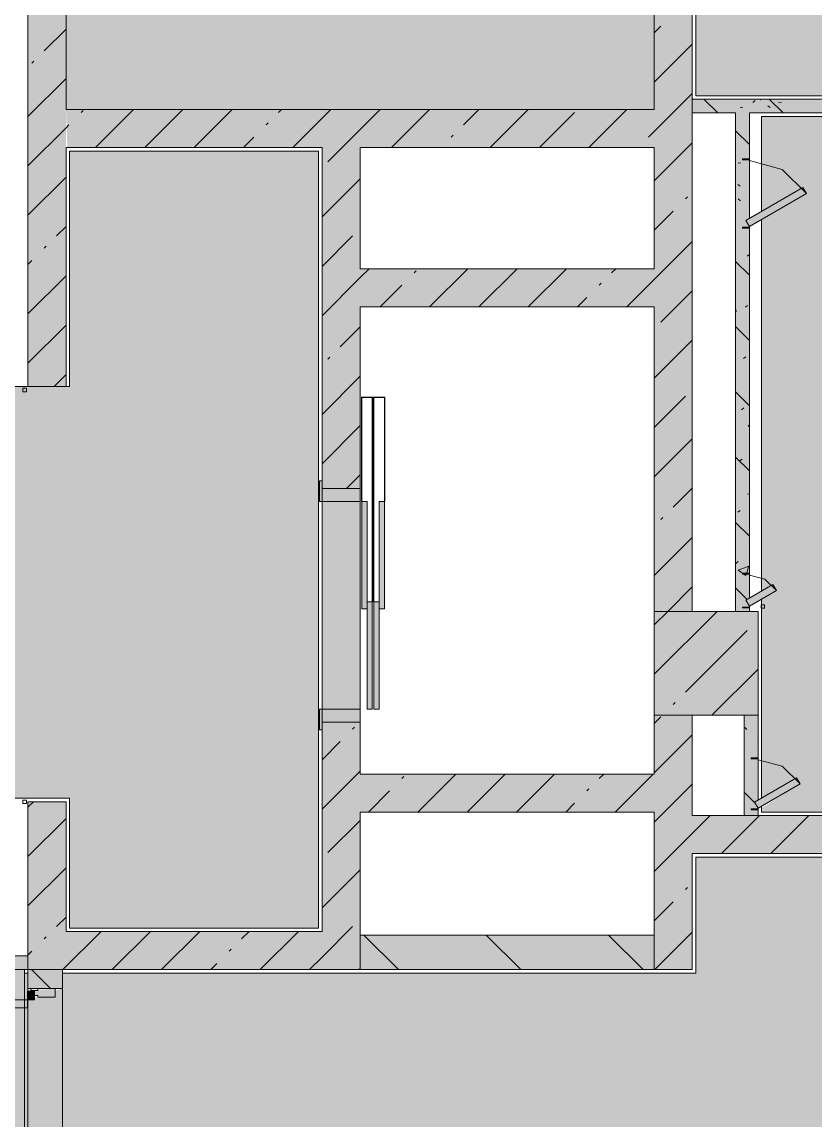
# Model space of a CAD drawing. Header units: millimetres. Extents: x -3817 to 677485, y -22715 to 103890.
# Drawn here: x -845.64 to -809.55, y -19530.17 to -19480.21 of the extents above; entities that cross this region are included whole.
import ezdxf

# ---------------------------------------------------------------- set-up
doc = ezdxf.new("R2010")
doc.units = ezdxf.units.MM
doc.layers.add('PDF _Геометрия', color=7, linetype='Continuous', true_color=0x1d1d1d)
doc.layers.add('PDF _Сплошная заливка', color=7, linetype='Continuous', true_color=0xffffff)

msp = doc.modelspace()

# ---------------------------------------------------------------- hatches: boundary and pattern name
at = {"layer": 'PDF _Сплошная заливка', "transparency": 33554559}
h = msp.add_hatch(color=256, dxfattribs=at)
h.paths.add_polyline_path([(-750.285, -19511.12), (-750.285, -19511.097), (-761.506, -19511.12), (-761.466, -19511.908), (-750.64, -19511.908), (-750.64, -19511.12)], flags=0)
h.paths.add_polyline_path([(-741.829, -19511.916), (-741.679, -19511.908), (-741.758, -19511.097), (-750.285, -19511.12), (-750.285, -19511.908), (-741.829, -19511.908)], flags=0)
h.paths.add_polyline_path([(-787.182, -19511.916), (-787.11, -19511.908), (-784.82, -19511.908), (-784.82, -19511.097), (-787.182, -19511.097)], flags=0)
h.paths.add_polyline_path([(-784.426, -19511.908), (-774.001, -19511.908), (-774.001, -19511.12), (-784.465, -19511.12), (-784.465, -19511.908)], flags=0)
h.paths.add_polyline_path([(-769.938, -19511.908), (-769.781, -19511.908), (-769.781, -19511.097), (-773.647, -19511.12), (-773.647, -19511.908), (-770.012, -19511.908)], flags=0)
h.paths.add_polyline_path([(-764.734, -19511.097), (-764.655, -19510.963), (-764.734, -19511.068)], flags=0)
h.paths.add_polyline_path([(-761.86, -19511.908), (-761.86, -19511.097), (-764.734, -19511.097), (-764.734, -19511.908)], flags=0)
h.paths.add_polyline_path([(-773.332, -19510.805), (-773.253, -19510.805), (-773.332, -19510.648)], flags=0)
h.paths.add_polyline_path([(-744.112, -19395.613), (-744.112, -19395.928), (-747.006, -19395.928), (-746.698, -19396.462), (-746.971, -19396.62), (-747.37, -19395.928), (-750.805, -19395.928), (-750.805, -19395.613), (-747.552, -19395.613), (-747.652, -19395.376), (-747.406, -19395.235), (-747.188, -19395.613), (-744.175, -19395.613)], flags=0)
h.paths.add_polyline_path([(-748.364, -19395.227), (-748.266, -19395.227), (-748.266, -19395.128)], flags=0)
h.paths.add_polyline_path([(-817.496, -19398.172), (-817.496, -19397.581), (-818.834, -19397.581), (-818.834, -19398.172), (-817.653, -19398.172)], flags=0)
h.paths.add_polyline_path([(-817.496, -19410.376), (-818.834, -19410.376), (-818.834, -19410.966), (-817.496, -19410.966), (-817.496, -19410.77)], flags=0)
h.paths.add_polyline_path([(-764.734, -19510.176), (-764.655, -19509.861), (-741.679, -19509.861), (-741.679, -19510.01), (-722.381, -19510.01), (-722.381, -19506.869), (-717.674, -19506.869), (-717.657, -19510.018), (-703.521, -19510.018), (-703.521, -19479.281), (-697.421, -19479.281), (-697.421, -19478.257), (-705.137, -19478.257), (-705.137, -19477.942), (-697.421, -19477.942), (-697.421, -19455.689), (-692.854, -19455.689), (-692.854, -19443.8), (-700.571, -19443.8), (-700.571, -19443.485), (-692.854, -19443.485), (-692.854, -19442.461), (-744.27, -19442.461), (-744.27, -19402.699), (-744.175, -19402.618), (-744.112, -19402.305), (-742.475, -19402.384), (-742.475, -19402.699), (-742.38, -19402.699), (-742.38, -19392.384), (-742.538, -19392.384), (-742.538, -19395.534), (-743.483, -19395.613), (-743.483, -19395.691), (-744.175, -19395.534), (-744.175, -19395.227), (-748.364, -19395.227), (-748.364, -19392.384), (-764.742, -19392.461), (-764.742, -19395.376), (-772.414, -19395.376), (-771.791, -19396.454), (-772.064, -19396.612), (-772.773, -19395.376), (-773.718, -19395.376), (-773.718, -19392.227), (-811.984, -19392.227), (-811.984, -19395.376), (-814.976, -19395.376), (-814.976, -19397.581), (-816.866, -19397.581), (-816.866, -19398.25), (-817.023, -19398.172), (-817.496, -19398.172), (-817.496, -19398.644), (-818.834, -19398.644), (-818.834, -19409.903), (-817.496, -19409.903), (-817.496, -19410.376), (-816.866, -19410.376), (-816.866, -19410.966), (-814.976, -19410.966), (-814.976, -19420.257), (-811.984, -19420.274), (-811.984, -19429.863), (-814.976, -19429.863), (-814.976, -19444.032), (-811.984, -19444.032), (-811.984, -19448.756), (-812.141, -19448.756), (-812.141, -19449.056), (-812.732, -19449.056), (-812.732, -19448.76), (-814.976, -19448.76), (-814.976, -19462.933), (-811.984, -19462.933), (-811.984, -19472.539), (-814.976, -19472.539), (-814.976, -19483.562), (-787.182, -19483.562), (-787.182, -19509.861), (-769.623, -19509.861), (-769.623, -19507.026), (-764.899, -19507.026), (-764.899, -19510.018), (-764.742, -19510.018), (-764.742, -19510.176)], flags=0)
h.paths.add_polyline_path([(-717.753, -19472.964), (-722.153, -19472.964), (-722.153, -19472.795), (-723.138, -19472.795), (-723.138, -19466.968), (-722.153, -19466.968), (-722.153, -19466.728), (-717.161, -19466.728), (-717.161, -19472.964), (-717.674, -19472.964)], flags=0)
h.paths.add_polyline_path([(-765.135, -19471.988), (-769.398, -19471.988), (-769.395, -19467.725), (-765.135, -19467.725), (-765.135, -19470.367)], flags=0)
h.paths.add_polyline_path([(-765.135, -19424.911), (-769.395, -19424.911), (-769.395, -19420.643), (-765.127, -19420.643), (-765.127, -19424.911)], flags=0)
h.paths.add_polyline_path([(-744.112, -19394.636), (-744.112, -19392.384), (-747.774, -19392.384), (-747.774, -19394.636), (-746.225, -19394.636)], flags=0)
h = msp.add_hatch(color=256, dxfattribs=at)
h.paths.add_polyline_path([(-845.369, -19496.79), (-843.636, -19496.79), (-843.636, -19434.192), (-845.369, -19434.192), (-845.369, -19487.065)], flags=0)
h.paths.add_polyline_path([(-843.636, -19422.775), (-843.636, -19419.468), (-845.369, -19419.468), (-845.369, -19422.775), (-844.03, -19422.775)], flags=0)
h = msp.add_hatch(color=256, dxfattribs=at)
h.paths.add_polyline_path([(-843.636, -19484.192), (-816.866, -19484.192), (-816.866, -19422.265), (-820.448, -19422.206), (-820.606, -19422.265), (-820.606, -19420.857), (-821.676, -19421.475), (-821.833, -19421.202), (-820.606, -19420.494), (-820.606, -19419.627), (-835.369, -19419.627), (-835.369, -19419.793), (-842.455, -19419.793), (-842.455, -19419.627), (-843.636, -19419.627), (-843.573, -19423.168), (-836.55, -19423.168), (-836.55, -19423.562), (-843.636, -19423.562), (-843.636, -19433.404), (-840.093, -19433.404), (-840.093, -19433.798), (-843.636, -19433.798), (-843.636, -19441.674), (-831.432, -19441.674), (-831.432, -19453.001), (-833.074, -19453.767), (-834.935, -19461.422), (-840.134, -19450.272), (-841.994, -19457.926), (-843.636, -19458.692), (-843.636, -19470.367)], flags=0)
h.paths.add_polyline_path([(-816.988, -19421.675), (-816.866, -19421.675), (-816.866, -19419.627), (-820.015, -19419.627), (-820.015, -19421.675), (-818.136, -19421.675)], flags=0)
h = msp.add_hatch(color=256, dxfattribs=at)
h.paths.add_polyline_path([(-845.526, -19541.513), (-845.526, -19523.325), (-846.542, -19523.325), (-846.542, -19541.513)], flags=0)
h.paths.add_polyline_path([(-845.762, -19434.192), (-845.432, -19434.192), (-845.369, -19434.074), (-844.266, -19434.074), (-844.266, -19433.719), (-844.03, -19433.798), (-843.636, -19433.76), (-843.636, -19423.168), (-844.266, -19423.168), (-844.266, -19422.893), (-845.432, -19422.893), (-845.432, -19422.746), (-846.542, -19422.775), (-846.542, -19434.192)], flags=0)
for points in [[(-815.147, -19484.192), (-815.134, -19484.142), (-815.134, -19472.382), (-816.866, -19472.382), (-816.866, -19484.192)], [(-805.528, -19484.35), (-787.339, -19484.35), (-787.359, -19483.72), (-815.134, -19483.72), (-815.134, -19484.35), (-811.984, -19484.35)], [(-825.557, -19485.924), (-815.134, -19485.924), (-815.134, -19484.192), (-843.636, -19484.192), (-843.576, -19485.924), (-830.251, -19485.924)], [(-812.693, -19507.026), (-812.535, -19507.026), (-812.535, -19506.79), (-812.693, -19506.517), (-812.535, -19506.426), (-812.535, -19489.507), (-812.693, -19489.234), (-812.535, -19489.143), (-812.535, -19484.35), (-813.165, -19484.35), (-813.165, -19507.026), (-812.771, -19507.026)], [(-840.321, -19521.435), (-832.141, -19521.435), (-832.141, -19486.082), (-843.479, -19486.082), (-843.479, -19496.79), (-846.542, -19496.79), (-846.542, -19515.53), (-843.479, -19515.53), (-843.479, -19521.435)], [(-826.696, -19493.168), (-816.866, -19493.168), (-816.866, -19491.436), (-830.251, -19491.436), (-830.251, -19493.168)], [(-829.575, -19511.475), (-829.385, -19511.475), (-829.385, -19506.593), (-829.621, -19506.593), (-829.621, -19511.475)], [(-812.535, -19511.75), (-812.141, -19511.75), (-812.141, -19507.026), (-816.866, -19507.026), (-816.866, -19511.75), (-812.771, -19511.75)], [(-812.141, -19516.317), (-812.141, -19515.977), (-812.299, -19515.705), (-812.141, -19515.614), (-812.141, -19511.75), (-812.771, -19511.75), (-812.771, -19516.317)], [(-823.957, -19516.159), (-816.866, -19516.159), (-816.866, -19514.427), (-830.251, -19514.427), (-830.251, -19516.159)], [(-843.636, -19521.592), (-843.636, -19515.687), (-845.369, -19515.687), (-845.369, -19521.592), (-843.794, -19521.592)], [(-840.321, -19523.325), (-831.983, -19523.325), (-831.983, -19521.592), (-845.369, -19521.592), (-845.369, -19523.325), (-843.479, -19523.325)], [(-823.957, -19523.325), (-816.866, -19523.325), (-816.866, -19521.75), (-830.251, -19521.75), (-830.251, -19523.325)], [(-846.542, -19523.325), (-845.369, -19523.325), (-845.369, -19522.695), (-846.542, -19522.695), (-846.542, -19522.789)], [(-844.92, -19524.584), (-844.132, -19524.584), (-844.132, -19524.191), (-845.369, -19524.269), (-845.314, -19524.309), (-845.077, -19524.388), (-845.077, -19524.506), (-844.92, -19524.506)]]:
    msp.add_hatch(color=256, dxfattribs=at).paths.add_polyline_path(points)
h = msp.add_hatch(color=256, dxfattribs=at)
h.paths.add_polyline_path([(-804.937, -19518.049), (-804.622, -19518.049), (-804.622, -19518.207), (-796.473, -19518.207), (-796.473, -19518.112), (-797.063, -19518.049), (-796.985, -19516.254), (-796.473, -19516.254), (-796.473, -19516.159), (-790.804, -19516.159), (-790.804, -19513.543), (-793.08, -19514.858), (-793.237, -19514.585), (-790.804, -19513.089), (-790.804, -19497.638), (-793.08, -19498.953), (-793.237, -19498.68), (-790.804, -19497.184), (-790.804, -19496.318), (-787.182, -19496.318), (-787.182, -19486.633), (-790.804, -19486.633), (-790.804, -19484.507), (-811.984, -19484.507), (-811.984, -19488.825), (-810.101, -19487.738), (-809.944, -19488.011), (-811.984, -19489.189), (-811.984, -19506.108), (-811.465, -19505.808), (-811.308, -19506.081), (-811.984, -19506.472), (-811.984, -19515.523), (-810.39, -19514.602), (-810.232, -19514.875), (-811.984, -19515.977), (-811.984, -19516.159), (-805.528, -19516.159), (-805.508, -19516.254), (-805.016, -19516.317), (-804.937, -19517.419), (-804.858, -19517.419), (-804.937, -19517.734)], flags=0)
h.paths.add_polyline_path([(-805.528, -19518.207), (-804.937, -19518.207), (-805.016, -19518.112), (-805.528, -19518.112)], flags=0)
h = msp.add_hatch(color=256, dxfattribs=at)
h.paths.add_polyline_path([(-831.983, -19523.325), (-830.251, -19523.325), (-830.251, -19512.065), (-831.983, -19512.065), (-831.983, -19521.75)], flags=0)
h.paths.add_polyline_path([(-830.251, -19501.436), (-830.251, -19491.436), (-831.983, -19491.436), (-831.983, -19501.436)], flags=0)
h = msp.add_hatch(color=256, dxfattribs=at)
h.paths.add_polyline_path([(-832.101, -19512.419), (-831.983, -19512.419), (-831.983, -19511.475), (-832.101, -19511.475), (-832.101, -19512.065)], flags=0)
h.paths.add_polyline_path([(-831.983, -19502.026), (-831.983, -19501.081), (-832.101, -19501.081), (-832.101, -19502.026)], flags=0)
h = msp.add_hatch(color=256, dxfattribs=at)
h.paths.add_polyline_path([(-845.369, -19524.191), (-845.077, -19524.269), (-845.235, -19524.191)], flags=0)
h.paths.add_polyline_path([(-568.764, -19543.403), (-568.686, -19543.403), (-568.686, -19542.773), (-568.489, -19542.773), (-568.489, -19541.513), (-554.67, -19541.513), (-554.67, -19518.207), (-661.123, -19518.207), (-661.123, -19514.506), (-662.356, -19514.506), (-663.367, -19516.258), (-663.638, -19516.096), (-662.72, -19514.506), (-665.532, -19514.506), (-665.532, -19518.207), (-667.749, -19518.207), (-669.154, -19520.64), (-669.415, -19520.461), (-668.113, -19518.207), (-687.973, -19518.207), (-687.973, -19522.773), (-688.288, -19522.773), (-688.288, -19518.207), (-695.138, -19518.207), (-695.138, -19522.773), (-695.453, -19522.773), (-695.453, -19518.207), (-702.382, -19518.207), (-702.448, -19522.773), (-702.697, -19522.773), (-702.697, -19518.207), (-709.547, -19518.207), (-709.547, -19522.773), (-709.862, -19522.773), (-709.862, -19518.207), (-713.889, -19518.207), (-715.295, -19520.64), (-715.555, -19520.461), (-714.253, -19518.207), (-741.829, -19518.207), (-741.829, -19511.908), (-750.285, -19511.908), (-750.285, -19519.152), (-750.64, -19519.152), (-750.64, -19511.908), (-761.506, -19511.908), (-761.506, -19514.27), (-761.86, -19514.27), (-761.86, -19511.908), (-773.647, -19511.916), (-773.647, -19514.419), (-774.001, -19514.419), (-774.001, -19511.908), (-784.465, -19511.916), (-784.465, -19518.6), (-784.82, -19518.6), (-784.82, -19511.908), (-787.182, -19511.916), (-787.182, -19518.207), (-804.622, -19518.207), (-804.622, -19525.923), (-804.937, -19525.923), (-804.937, -19518.207), (-814.976, -19518.207), (-814.976, -19523.482), (-843.794, -19523.482), (-843.794, -19524.191), (-844.132, -19524.269), (-844.132, -19524.584), (-845.077, -19524.584), (-845.077, -19524.703), (-845.392, -19524.703), (-845.369, -19523.482), (-845.526, -19523.482), (-845.526, -19541.513), (-845.369, -19541.45), (-845.369, -19540.332), (-845.077, -19540.332), (-845.077, -19540.647), (-844.132, -19540.726), (-844.132, -19540.962), (-843.794, -19540.962), (-843.794, -19541.513), (-811.905, -19541.513), (-811.905, -19540.726), (-806.079, -19540.726), (-806.079, -19541.513), (-741.042, -19541.513), (-741.042, -19540.726), (-735.215, -19540.726), (-735.215, -19541.513), (-734.888, -19541.513), (-733.877, -19539.761), (-733.604, -19539.919), (-734.524, -19541.513), (-705.61, -19541.513), (-705.61, -19540.726), (-699.783, -19540.726), (-699.783, -19541.513), (-670.178, -19541.513), (-670.178, -19540.726), (-664.351, -19540.726), (-664.351, -19541.513), (-623.093, -19541.513), (-623.093, -19534.978), (-622.778, -19534.978), (-622.778, -19541.513), (-603.409, -19541.513), (-603.409, -19533.797), (-603.094, -19533.797), (-603.094, -19541.513), (-585.299, -19541.513), (-585.299, -19534.978), (-584.984, -19534.978), (-584.984, -19541.513), (-579.512, -19541.513), (-579.512, -19542.773), (-579.236, -19542.773), (-579.315, -19543.009), (-579.315, -19543.403), (-569.079, -19543.403)], flags=0)
h = msp.add_hatch(color=256, dxfattribs=at)
h.paths.add_polyline_path([(-790.804, -19518.049), (-787.339, -19518.049), (-787.339, -19516.317), (-796.67, -19516.317), (-796.67, -19518.049), (-791.228, -19518.049)], flags=0)
h.paths.add_polyline_path([(-805.567, -19518.049), (-805.331, -19518.049), (-805.331, -19516.317), (-815.134, -19516.317), (-815.134, -19518.049), (-807.592, -19518.049)], flags=0)
h = msp.add_hatch(color=256, dxfattribs=at)
h.paths.add_polyline_path([(-843.794, -19541.67), (-843.794, -19540.962), (-845.369, -19540.962), (-845.369, -19541.67), (-844.97, -19541.67)], flags=0)
h.paths.add_polyline_path([(-843.794, -19524.191), (-843.794, -19523.325), (-845.369, -19523.325), (-845.369, -19524.191)], flags=0)

# ---------------------------------------------------------------- linework, layer by layer
at = {"layer": 'PDF _Геометрия', "color": 253, "lineweight": 9, "true_color": 0xaaaaaa}
for points in [[(-843.636, -19458.692), (-843.636, -19484.192), (-816.866, -19484.192), (-816.866, -19422.265)], [(-814.976, -19448.756), (-814.976, -19462.933), (-811.984, -19462.933), (-811.984, -19472.539), (-814.976, -19472.539), (-814.976, -19483.562), (-787.182, -19483.562), (-787.182, -19509.861)], [(-790.804, -19497.275), (-790.804, -19496.318), (-787.182, -19496.318), (-787.182, -19486.633), (-790.804, -19486.633), (-790.804, -19484.507), (-811.984, -19484.507), (-811.984, -19488.825)], [(-846.542, -19515.53), (-843.479, -19515.53), (-843.479, -19521.435), (-832.141, -19521.435), (-832.141, -19486.082), (-843.479, -19486.082), (-843.479, -19496.79), (-846.542, -19496.79)], [(-812.535, -19486.515), (-811.039, -19486.916), (-809.944, -19488.011)], [(-811.984, -19489.189), (-811.984, -19506.108)], [(-830.196, -19502.026), (-830.172, -19502.026), (-830.172, -19497.302), (-829.7, -19497.302), (-829.7, -19506.593), (-829.676, -19506.593), (-829.676, -19497.278), (-830.196, -19497.278), (-830.196, -19502.026), (-830.196, -19497.278), (-829.676, -19497.278), (-829.676, -19506.593)], [(-829.7, -19503.763), (-829.7, -19497.302), (-830.172, -19497.302)], [(-829.645, -19506.593), (-829.645, -19497.278), (-829.125, -19497.278), (-829.125, -19502.026)], [(-829.149, -19497.302), (-829.621, -19497.302), (-829.621, -19503.763)], [(-830.251, -19511.475), (-830.251, -19512.065), (-830.251, -19501.436), (-830.251, -19502.026)], [(-831.983, -19502.026), (-831.983, -19511.475), (-830.251, -19511.475), (-830.251, -19502.026), (-831.983, -19502.026), (-830.251, -19502.026), (-830.251, -19511.475), (-831.983, -19511.475), (-831.983, -19502.026), (-831.983, -19511.475)], [(-829.936, -19506.908), (-830.172, -19506.908), (-829.936, -19506.908), (-829.936, -19502.026), (-830.172, -19502.026), (-830.172, -19506.908), (-830.172, -19502.026), (-829.936, -19502.026), (-829.936, -19506.593), (-829.7, -19506.593), (-829.7, -19511.475), (-829.936, -19511.475)], [(-829.385, -19503.763), (-829.385, -19502.026), (-829.149, -19502.026), (-829.149, -19506.908), (-829.385, -19506.908), (-829.385, -19511.475), (-829.621, -19511.475), (-829.385, -19511.475), (-829.385, -19506.593), (-829.621, -19506.593), (-829.621, -19511.475), (-829.621, -19506.593), (-829.385, -19506.593)], [(-812.535, -19505.372), (-811.827, -19505.562), (-811.308, -19506.081)], [(-811.984, -19506.472), (-811.984, -19515.523)], [(-812.141, -19513.773), (-811.039, -19514.068), (-810.232, -19514.875)], [(-811.984, -19515.886), (-811.984, -19516.159), (-805.528, -19516.159), (-805.528, -19516.254)], [(-805.528, -19518.112), (-805.528, -19518.207), (-804.937, -19518.207), (-814.976, -19518.207), (-814.976, -19523.482), (-843.794, -19523.482)], [(-846.542, -19541.513), (-845.526, -19541.513), (-845.526, -19523.325), (-846.542, -19523.325)], [(-845.369, -19523.482), (-845.526, -19523.482), (-845.526, -19541.513), (-845.369, -19541.513)], [(-846.542, -19524.703), (-845.392, -19524.703), (-845.077, -19524.703), (-845.077, -19524.309), (-845.392, -19524.309), (-845.392, -19524.703), (-845.077, -19524.703), (-845.077, -19524.506)], [(-845.392, -19524.309), (-845.392, -19524.703)]]:
    msp.add_lwpolyline(points, dxfattribs=at)
at = {"layer": 'PDF _Геометрия', "color": 7, "lineweight": 9}
for points in [[(-845.369, -19434.625), (-845.369, -19496.79), (-843.636, -19496.79), (-843.636, -19485.924), (-831.983, -19485.924), (-831.983, -19491.436), (-831.983, -19501.436), (-830.251, -19501.436), (-830.251, -19493.168), (-816.866, -19493.168), (-816.866, -19507.026), (-815.134, -19507.026), (-815.134, -19485.924), (-815.134, -19484.35), (-815.134, -19484.192)], [(-812.535, -19486.436), (-812.535, -19489.143), (-812.535, -19484.35), (-790.646, -19484.35), (-790.646, -19486.476), (-790.016, -19486.476), (-787.339, -19486.476), (-787.339, -19485.846), (-787.339, -19484.35), (-787.339, -19483.72), (-815.134, -19483.72), (-815.134, -19472.382), (-816.866, -19472.382), (-816.866, -19484.192), (-843.636, -19484.192), (-843.636, -19434.625)], [(-844.627, -19481.521), (-843.636, -19480.531)], [(-816.866, -19480.7), (-816.565, -19480.399)], [(-816.866, -19482.945), (-815.134, -19481.213)], [(-845.188, -19482.083), (-845.095, -19481.989)], [(-845.369, -19484.508), (-843.636, -19482.776)], [(-817.126, -19485.45), (-815.868, -19484.192), (-815.134, -19483.458)], [(-815.134, -19483.72), (-815.134, -19484.192), (-815.134, -19484.35), (-813.165, -19484.35), (-813.165, -19507.026), (-812.535, -19507.026), (-812.535, -19506.79)], [(-842.943, -19484.328), (-842.85, -19484.234)], [(-842.295, -19485.924), (-840.563, -19484.192)], [(-840.05, -19485.924), (-838.318, -19484.192)], [(-837.805, -19485.924), (-836.073, -19484.192)], [(-833.963, -19484.328), (-833.828, -19484.192)], [(-833.315, -19485.924), (-831.583, -19484.192)], [(-831.718, -19486.573), (-831.07, -19485.924), (-829.338, -19484.192)], [(-828.825, -19485.924), (-827.093, -19484.192)], [(-825.545, -19484.889), (-824.848, -19484.192)], [(-824.335, -19485.924), (-822.603, -19484.192)], [(-822.09, -19485.924), (-820.494, -19484.328)], [(-819.845, -19485.924), (-818.113, -19484.192)], [(-845.369, -19486.753), (-843.636, -19485.021), (-843.505, -19484.889)], [(-834.525, -19484.889), (-834.431, -19484.795)], [(-835.56, -19485.924), (-835.086, -19485.45)], [(-826.106, -19485.45), (-826.013, -19485.357)], [(-817.6, -19485.924), (-817.594, -19485.918)], [(-816.866, -19487.435), (-815.355, -19485.924), (-815.134, -19485.703)], [(-813.165, -19489.586), (-813.165, -19486.436)], [(-845.369, -19488.998), (-843.636, -19487.266)], [(-831.983, -19489.082), (-830.251, -19487.35)], [(-815.442, -19488.256), (-815.349, -19488.163)], [(-816.866, -19489.68), (-816.004, -19488.818)], [(-844.066, -19489.94), (-843.636, -19489.511)], [(-812.535, -19505.294), (-812.535, -19506.426), (-812.535, -19489.507)], [(-831.983, -19491.327), (-830.596, -19489.94)], [(-844.627, -19490.501), (-844.534, -19490.408)], [(-818.109, -19493.168), (-816.866, -19491.925), (-815.134, -19490.192)], [(-845.369, -19491.243), (-845.188, -19491.062)], [(-831.983, -19493.572), (-830.251, -19491.84), (-829.847, -19491.436)], [(-827.79, -19491.624), (-827.696, -19491.53)], [(-827.089, -19493.168), (-825.357, -19491.436)], [(-824.844, -19493.168), (-823.112, -19491.436)], [(-822.599, -19493.168), (-820.867, -19491.436)], [(-818.81, -19491.624), (-818.622, -19491.436)], [(-845.369, -19493.488), (-843.636, -19491.756)], [(-829.334, -19493.168), (-828.351, -19492.185)], [(-819.371, -19492.185), (-819.278, -19492.092)], [(-816.565, -19493.869), (-815.134, -19492.437)], [(-820.354, -19493.168), (-819.932, -19492.746)], [(-845.369, -19495.733), (-843.636, -19494.001)], [(-831.157, -19494.991), (-830.251, -19494.085)], [(-816.866, -19496.415), (-815.134, -19494.682)], [(-831.718, -19495.552), (-831.625, -19495.459)], [(-844.181, -19496.79), (-843.636, -19496.246)], [(-831.983, -19498.062), (-830.251, -19496.33)], [(-816.866, -19498.66), (-815.442, -19497.236)], [(-831.983, -19500.307), (-830.251, -19498.575)], [(-816.866, -19500.905), (-815.134, -19499.172)], [(-830.867, -19501.436), (-830.251, -19500.82)], [(-816.004, -19502.287), (-815.134, -19501.417)], [(-816.565, -19502.849), (-816.471, -19502.755)], [(-816.866, -19505.395), (-815.134, -19503.662)], [(-813.165, -19506.869), (-813.165, -19505.294)], [(-816.866, -19507.64), (-816.252, -19507.026), (-815.134, -19505.907)], [(-816.866, -19509.885), (-814.007, -19507.026)], [(-815.442, -19510.706), (-812.636, -19507.9)], [(-814.241, -19511.75), (-812.141, -19509.65)], [(-816.004, -19511.267), (-815.91, -19511.174)], [(-812.141, -19513.694), (-812.141, -19515.614), (-812.141, -19511.75), (-812.771, -19511.75), (-812.771, -19516.317), (-815.134, -19516.317), (-815.134, -19511.75), (-816.866, -19511.75), (-816.866, -19514.427), (-830.251, -19514.427), (-830.251, -19512.065), (-831.983, -19512.065), (-831.983, -19521.592), (-843.636, -19521.592), (-843.636, -19515.687), (-845.369, -19515.687), (-845.369, -19521.592), (-845.369, -19523.325), (-845.369, -19524.191), (-843.794, -19524.191), (-843.794, -19540.962), (-844.132, -19540.962)], [(-816.866, -19512.13), (-816.565, -19511.829)], [(-830.596, -19512.39), (-830.503, -19512.296)], [(-831.983, -19513.777), (-831.157, -19512.951)], [(-816.866, -19514.375), (-815.134, -19512.642)], [(-812.771, -19516.056), (-812.771, -19513.694)], [(-831.983, -19516.022), (-830.251, -19514.29)], [(-827.631, -19516.159), (-825.898, -19514.427)], [(-825.386, -19516.159), (-823.653, -19514.427)], [(-823.141, -19516.159), (-821.408, -19514.427)], [(-819.371, -19514.635), (-819.163, -19514.427)], [(-818.651, -19516.159), (-816.918, -19514.427)], [(-828.351, -19514.635), (-828.258, -19514.541)], [(-816.866, -19516.62), (-815.134, -19514.887)], [(-829.876, -19516.159), (-828.912, -19515.196)], [(-819.932, -19515.196), (-819.839, -19515.103)], [(-845.369, -19515.938), (-845.118, -19515.687)], [(-820.896, -19516.159), (-820.494, -19515.757)], [(-805.567, -19516.317), (-812.141, -19516.317), (-812.141, -19515.977)], [(-845.369, -19518.183), (-843.636, -19516.45)], [(-816.866, -19518.864), (-815.134, -19517.132), (-814.318, -19516.317)], [(-813.805, -19518.049), (-812.075, -19516.319)], [(-812.771, -19516.317), (-812.141, -19516.317)], [(-811.56, -19518.049), (-809.828, -19516.317)], [(-831.718, -19518.002), (-830.251, -19516.535)], [(-830.251, -19523.325), (-816.866, -19523.325), (-815.134, -19523.325), (-815.134, -19518.049), (-805.567, -19518.049)], [(-845.369, -19520.428), (-843.636, -19518.695)], [(-831.983, -19520.512), (-830.251, -19518.78)], [(-815.442, -19519.686), (-815.349, -19519.593)], [(-816.866, -19521.109), (-816.004, -19520.247)], [(-844.066, -19521.37), (-843.636, -19520.94)], [(-832.551, -19523.325), (-831.983, -19522.757), (-830.596, -19521.37)], [(-845.369, -19523.325), (-843.794, -19523.325), (-831.983, -19523.325), (-830.251, -19523.325), (-830.251, -19521.75)], [(-844.627, -19521.931), (-844.534, -19521.838)], [(-843.776, -19523.325), (-842.044, -19521.592)], [(-841.531, -19523.325), (-839.799, -19521.592)], [(-839.286, -19523.325), (-837.554, -19521.592)], [(-835.647, -19521.931), (-835.309, -19521.592)], [(-834.796, -19523.325), (-833.064, -19521.592)], [(-828.506, -19523.325), (-830.08, -19521.75)], [(-822.938, -19523.325), (-824.513, -19521.75)], [(-817.37, -19523.325), (-818.945, -19521.75)], [(-816.866, -19523.325), (-816.866, -19521.75)], [(-816.836, -19523.325), (-815.134, -19521.622)], [(-845.369, -19522.673), (-845.188, -19522.492)], [(-836.208, -19522.492), (-836.115, -19522.399)], [(-846.542, -19523.325), (-845.369, -19523.325), (-845.369, -19522.695), (-846.542, -19522.695)], [(-844.342, -19524.191), (-845.208, -19523.325)], [(-844.132, -19524.191), (-843.794, -19524.191), (-843.794, -19523.325)], [(-837.041, -19523.325), (-836.77, -19523.054)], [(-830.306, -19523.325), (-830.251, -19523.27)], [(-845.369, -19524.309), (-845.369, -19524.191), (-844.92, -19524.191)], [(-845.369, -19540.332), (-845.369, -19524.703)]]:
    msp.add_lwpolyline(points, dxfattribs=at)
for points in [[(-816.866, -19472.382), (-816.866, -19441.674), (-829.07, -19441.674), (-829.07, -19472.382), (-816.866, -19472.382), (-829.07, -19472.382), (-831.432, -19472.382), (-843.636, -19472.382), (-843.636, -19484.192), (-816.866, -19484.192)], [(-830.251, -19485.924), (-816.866, -19485.924), (-816.866, -19491.436), (-830.251, -19491.436)], [(-845.601, -19496.877), (-845.601, -19497.034), (-845.443, -19497.034), (-845.443, -19496.877)], [(-812.141, -19511.75), (-812.141, -19507.026), (-816.866, -19507.026), (-816.866, -19511.75), (-812.771, -19511.75)], [(-812, -19506.731), (-812, -19506.884), (-811.842, -19506.884), (-811.842, -19506.731)], [(-845.601, -19515.766), (-845.443, -19515.766), (-845.443, -19515.608), (-845.601, -19515.608)], [(-830.251, -19521.75), (-830.251, -19516.159), (-816.866, -19516.159), (-816.866, -19521.75)], [(-845.235, -19524.506), (-844.92, -19524.506), (-844.92, -19524.584), (-844.132, -19524.584), (-844.132, -19524.191), (-844.92, -19524.191), (-844.92, -19524.269), (-845.235, -19524.269), (-845.235, -19524.191), (-845.369, -19524.191), (-845.369, -19524.584), (-845.235, -19524.584)]]:
    msp.add_lwpolyline(points, close=True, dxfattribs=at)
at = {"layer": 'PDF _Геометрия', "color": 8, "lineweight": 9, "true_color": 0x787878}
for points in [[(-813.977, -19484.35), (-814.607, -19483.72)], [(-812.38, -19483.868), (-812.275, -19483.788)], [(-812.063, -19483.72), (-812.022, -19483.757)], [(-811.698, -19484.025), (-811.586, -19484.096)], [(-811.005, -19484.35), (-811.635, -19483.72)], [(-811.211, -19483.875), (-811.08, -19483.858)], [(-812.963, -19484.105), (-812.832, -19484.088)], [(-812.535, -19485.791), (-813.165, -19485.161)], [(-813.052, -19486.636), (-812.921, -19486.618)], [(-813.061, -19487.602), (-812.949, -19487.673)], [(-812.944, -19488.35), (-813.044, -19488.251)], [(-812.55, -19488.528), (-812.535, -19488.517)], [(-812.635, -19490.858), (-812.535, -19490.782)], [(-812.535, -19491.731), (-813.165, -19491.101)], [(-813.141, -19493.377), (-813.165, -19493.245)], [(-813.165, -19493.374), (-813.141, -19493.376)], [(-812.72, -19493.189), (-812.616, -19493.108)], [(-812.535, -19494.699), (-813.165, -19494.069)], [(-812.805, -19495.519), (-812.701, -19495.438)], [(-812.535, -19497.67), (-813.165, -19497.04)], [(-812.89, -19497.849), (-812.786, -19497.769)], [(-812.535, -19498.609), (-812.588, -19498.605), (-812.535, -19498.542)], [(-812.535, -19500.638), (-813.165, -19500.008)], [(-812.976, -19500.179), (-812.871, -19500.099)], [(-812.625, -19501.69), (-812.535, -19501.678)], [(-813.061, -19502.509), (-812.956, -19502.429)], [(-812.535, -19503.61), (-813.165, -19502.98)], [(-813.146, -19504.84), (-813.041, -19504.759)], [(-812.697, -19505.388), (-813.045, -19505.153), (-812.555, -19504.965)], [(-812.697, -19505.389), (-812.555, -19504.966)], [(-812.631, -19506.482), (-813.165, -19505.948)], [(-812.648, -19512.405), (-812.747, -19512.306)], [(-812.141, -19512.911), (-812.153, -19512.9)], [(-812.271, -19515.753), (-812.771, -19515.253)]]:
    msp.add_lwpolyline(points, dxfattribs=at)
at = {"layer": 'PDF _Геометрия', "color": 253, "lineweight": 9, "true_color": 0xaaaaaa}
for points in [[(-812.85, -19486.476), (-812.535, -19486.476), (-812.535, -19486.436), (-812.85, -19486.436)], [(-809.944, -19488.011), (-810.101, -19487.738), (-812.693, -19489.234), (-812.535, -19489.507)], [(-812.85, -19489.546), (-812.85, -19489.586), (-812.535, -19489.586), (-812.535, -19489.546)], [(-829.149, -19502.026), (-829.125, -19502.026), (-829.125, -19497.278), (-829.645, -19497.278), (-829.645, -19506.593), (-829.621, -19506.593), (-829.621, -19497.302), (-829.149, -19497.302)], [(-831.983, -19502.026), (-831.983, -19501.081), (-832.101, -19501.081), (-832.101, -19502.026)], [(-831.983, -19502.026), (-830.251, -19502.026), (-830.251, -19501.436), (-831.983, -19501.436)], [(-829.385, -19506.908), (-829.149, -19506.908), (-829.149, -19502.026), (-829.385, -19502.026)], [(-812.85, -19505.333), (-812.535, -19505.333), (-812.535, -19505.294), (-812.85, -19505.294)], [(-811.308, -19506.081), (-811.465, -19505.808), (-812.693, -19506.517), (-812.535, -19506.79)], [(-829.936, -19511.475), (-829.7, -19511.475), (-829.7, -19506.593), (-829.936, -19506.593)], [(-812.85, -19506.829), (-812.85, -19506.869), (-812.535, -19506.869), (-812.535, -19506.829)], [(-831.983, -19512.419), (-831.983, -19511.475), (-832.101, -19511.475), (-832.101, -19512.419)], [(-831.983, -19512.065), (-830.251, -19512.065), (-830.251, -19511.475), (-831.983, -19511.475)], [(-812.456, -19513.733), (-812.141, -19513.733), (-812.141, -19513.694), (-812.456, -19513.694)], [(-810.232, -19514.875), (-810.39, -19514.602), (-812.299, -19515.705), (-812.141, -19515.977)], [(-812.456, -19516.017), (-812.456, -19516.056), (-812.141, -19516.056), (-812.141, -19516.017)], [(-845.392, -19524.703), (-845.077, -19524.703), (-845.077, -19524.506), (-845.077, -19524.703), (-845.392, -19524.703), (-845.392, -19524.309)], [(-845.392, -19525.057), (-845.392, -19524.703), (-846.542, -19524.703), (-845.392, -19524.703), (-845.392, -19525.057), (-846.542, -19525.057)]]:
    msp.add_lwpolyline(points, close=True, dxfattribs=at)
at = {"layer": 'PDF _Сплошная заливка', "lineweight": 60, "transparency": 33554559}
for points in [[(-830.251, -19491.436), (-830.251, -19485.924), (-831.983, -19491.436), (-831.983, -19485.924)], [(-815.134, -19507.026), (-815.134, -19485.924), (-816.866, -19507.026), (-816.866, -19485.924)], [(-830.251, -19502.026), (-830.251, -19501.436), (-831.983, -19502.026), (-831.983, -19501.436)], [(-830.196, -19502.026), (-830.172, -19502.026), (-830.196, -19501.436)], [(-829.149, -19502.026), (-829.125, -19502.026), (-829.149, -19501.436)], [(-830.251, -19511.475), (-830.251, -19502.026), (-831.983, -19511.475), (-831.983, -19502.026)], [(-829.936, -19506.908), (-829.936, -19502.026), (-830.172, -19506.908), (-830.172, -19502.026)], [(-829.149, -19506.908), (-829.149, -19502.026), (-829.385, -19506.908), (-829.385, -19502.026)], [(-829.645, -19506.593), (-829.621, -19506.593), (-829.645, -19503.763)], [(-829.7, -19511.475), (-829.7, -19506.593), (-829.936, -19511.475), (-829.936, -19506.593)], [(-830.251, -19512.065), (-830.251, -19511.475), (-831.983, -19512.065), (-831.983, -19511.475)], [(-815.134, -19523.325), (-815.134, -19511.75), (-816.866, -19523.325), (-816.866, -19511.75)], [(-845.392, -19524.703), (-845.077, -19524.703), (-845.392, -19524.309), (-845.077, -19524.309)]]:
    msp.add_solid(points, dxfattribs=at)
at = {"layer": 'PDF _Сплошная заливка', "color": 254, "lineweight": 60, "true_color": 0xe2e2e2, "transparency": 33554559}
for points in [[(-812.535, -19489.507), (-809.944, -19488.011), (-812.693, -19489.234), (-810.101, -19487.738)], [(-812.535, -19506.79), (-811.308, -19506.081), (-812.693, -19506.517), (-811.465, -19505.808)], [(-812.141, -19515.977), (-810.232, -19514.875), (-812.299, -19515.705), (-810.39, -19514.602)]]:
    msp.add_solid(points, dxfattribs=at)

doc.saveas('drawing.dxf')
